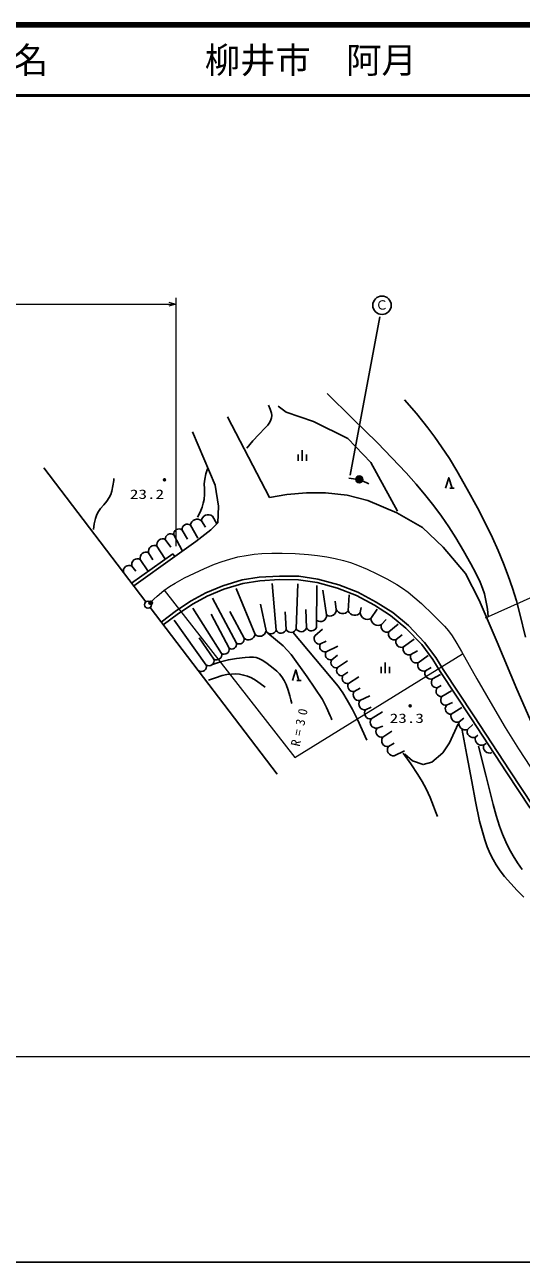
# Model space of a CAD drawing. Units: millimetres, scale not verified. Extents: x 40000 to 680000, y 20000 to 380000.
# Drawn here: x 379550 to 449804, y 205000 to 380000 of the extents above; entities that cross this region are included whole.
import ezdxf
from ezdxf.enums import TextEntityAlignment as Align

# ---------------------------------------------------------------- set-up
doc = ezdxf.new("R2010")
doc.units = ezdxf.units.MM
doc.header["$LTSCALE"] = 1000
doc.header["$PDMODE"] = 32
doc.header["$PDSIZE"] = 500
doc.linetypes.add('CHAIN', pattern=[18.5, 12, -1.5, 3.5, -1.5])
for name, color, linetype, lineweight in [('M-BGD', 7, 'Continuous', 25), ('M-BGD-EXST', 7, 'Continuous', 25), ('M-BMK', 2, 'CHAIN', 13), ('M-BMK-OTRS', 5, 'Continuous', 25), ('M-BMK-SRVR', 3, 'Continuous', 25), ('M-STR-HTXT', 7, 'Continuous', 13), ('M-TTL', 2, 'Continuous', 140), ('M-TTL-BAND', 7, 'Continuous', 25), ('M-TTL-LINE', 7, 'Continuous', 50)]:
    doc.layers.add(name, color=color, linetype=linetype, lineweight=lineweight)
doc.layers.add('M-OTRS', color=6, linetype='Continuous')
doc.layers.add('M-TTL-TXT', color=7, linetype='Continuous')
doc.styles.add('ＭＳ ゴシック', font='')
doc.styles.get('ＭＳ ゴシック').set_extended_font_data('MS Gothic')

msp = doc.modelspace()

# ---------------------------------------------------------------- linework, layer by layer
at = {"layer": 'M-BGD'}
for p, q in [((408237, 324573), (414189, 313163)), ((406484, 314892), (403273, 322425)), ((418216, 319225), (418216, 318325)), ((418816, 319821), (418816, 318321)), ((419416, 319225), (419416, 318325)), ((426388, 315762), (425394, 315872)), ((427342, 315504), (428256, 315097)), ((406978, 311920), (406484, 314892)), ((414189, 313163), (416654, 313583)), ((416654, 313583), (419395, 313805)), ((419395, 313805), (422111, 313805)), ((422111, 313805), (425174, 313460)), ((425174, 313460), (428088, 312743)), ((439697, 314443), (440297, 314443)), ((406879, 309573), (406978, 311920)), ((428088, 312743), (432207, 310989)), ((404551, 309861), (405110, 308929)), ((406097, 310500), (406729, 309431)), ((432207, 310989), (435825, 308915)), ((401817, 308546), (402583, 307245)), ((403004, 309221), (404057, 307391)), ((403743, 306931), (405867, 308585)), ((405867, 308585), (406879, 309573)), ((435825, 308915), (438767, 306118)), ((398259, 306260), (399377, 304541)), ((399442, 307196), (400203, 306111)), ((400629, 307871), (401855, 305561)), ((400779, 304782), (403743, 306931)), ((394676, 301030), (400488, 305189)), ((394979, 300632), (400779, 304782)), ((397077, 305324), (397676, 304346)), ((400488, 305189), (400779, 304782)), ((438767, 306118), (441902, 302404)), ((394713, 303452), (395280, 302711)), ((395895, 304388), (396964, 302792)), ((407572, 300643), (410317, 301491)), ((407741, 300172), (410431, 301003)), ((410317, 301491), (412743, 301882)), ((410431, 301003), (412797, 301384)), ((412743, 301882), (415575, 302038)), ((412797, 301384), (415587, 301538)), ((415117, 294392), (414539, 301008)), ((415575, 302038), (418340, 302012)), ((415587, 301538), (418302, 301513)), ((418302, 301513), (420924, 301131)), ((418340, 302012), (421027, 301621)), ((420924, 301131), (423816, 300337)), ((421027, 301621), (423974, 300812)), ((441902, 302404), (443831, 298641)), ((403116, 298557), (405169, 299658)), ((405169, 299658), (407572, 300643)), ((405382, 299205), (407741, 300172)), ((412136, 293779), (409479, 300285)), ((417975, 294596), (418196, 300923)), ((420832, 294800), (420875, 300710)), ((422252, 296541), (421742, 300028)), ((423816, 300337), (426477, 299288)), ((423974, 300812), (426686, 299743)), ((425328, 297109), (425465, 299362)), ((426477, 299288), (429036, 297929)), ((426686, 299743), (429289, 298361)), ((401029, 297154), (403116, 298557)), ((401318, 296746), (403374, 298128)), ((403374, 298128), (405382, 299205)), ((409521, 292546), (406119, 298924)), ((413688, 294289), (412923, 298074)), ((423623, 297325), (423466, 298500)), ((427032, 296894), (427150, 297599)), ((429036, 297929), (431314, 296470)), ((429289, 298361), (431610, 296874)), ((443831, 298641), (446387, 292709)), ((398857, 295538), (401029, 297154)), ((399160, 295140), (401318, 296746)), ((405241, 289456), (400676, 295820)), ((407395, 291100), (403313, 297479)), ((408458, 291823), (405907, 296628)), ((410584, 293269), (408586, 297011)), ((416546, 294494), (416410, 296968)), ((419404, 294698), (419301, 297309)), ((428541, 296051), (429422, 297364)), ((430049, 295209), (430676, 295875)), ((431314, 296470), (433485, 294656)), ((431610, 296874), (433827, 295022)), ((420606, 293563), (421703, 294504)), ((431088, 294141), (432400, 295248)), ((433485, 294656), (435714, 292340)), ((433827, 295022), (436096, 292664)), ((406318, 290278), (404248, 293311)), ((421401, 292444), (422213, 292819)), ((432126, 293073), (432949, 293720)), ((433164, 292006), (434673, 293132)), ((435714, 292340), (437300, 290217)), ((436096, 292664), (437713, 290499)), ((446387, 292709), (449185, 286053)), ((422196, 291324), (423858, 292113)), ((422991, 290205), (423780, 290859)), ((434203, 290938), (435143, 291486)), ((435221, 289788), (436632, 290781)), ((423785, 289085), (425230, 290037)), ((429962, 289194), (429962, 288294)), ((430562, 289791), (430562, 288291)), ((431162, 289194), (431162, 288294)), ((436240, 288639), (437063, 289096)), ((437300, 290217), (438335, 288560)), ((437713, 290499), (438756, 288830)), ((438756, 288830), (443080, 282273)), ((418043, 287273), (418643, 287273)), ((424580, 287966), (425269, 288430)), ((425375, 286846), (426836, 287803)), ((437259, 287490), (438356, 288117)), ((438335, 288560), (442662, 281999)), ((426170, 285726), (427032, 286197)), ((437915, 286246), (438474, 286549)), ((438572, 285002), (439923, 285805)), ((449185, 286053), (452031, 279589)), ((426976, 284428), (428364, 285100)), ((439228, 283758), (440080, 284159)), ((427782, 283129), (428560, 283493)), ((428588, 281831), (430167, 282827)), ((439884, 282513), (441373, 283454)), ((441036, 281424), (441687, 281926)), ((442662, 281999), (447748, 274200)), ((443080, 282273), (448166, 274474)), ((429394, 280532), (430206, 280829)), ((430200, 279233), (431499, 280123)), ((442188, 280335), (442941, 281024)), ((431006, 277935), (431812, 278399)), ((443340, 279246), (443646, 279535)), ((444492, 278156), (444821, 278360)), ((431812, 276636), (433301, 277341)), ((447748, 274200), (451068, 269197)), ((448166, 274474), (451478, 269482))]:
    msp.add_line(p, q, dxfattribs=at)
for points in [[(422318, 327841), (425901, 324376), (429458, 320860), (431511, 318762), (433521, 316622), (434940, 315031), (436318, 313396), (437445, 311972), (438523, 310512), (439565, 308991), (440564, 307427), (441650, 305605), (442687, 303747), (443366, 302466), (443988, 301162), (444314, 300348), (444583, 299516), (444802, 298587), (444963, 297642), (445058, 296945), (445144, 296237)], [(414037, 326195), (414279, 325626), (414456, 325058), (414498, 324741), (414478, 324423), (414388, 324107), (414237, 323802), (413941, 323384), (413579, 322980), (412664, 322069), (411847, 321173), (411399, 320642), (410959, 320105)], [(415396, 326084), (416547, 325220), (420386, 323877), (425280, 321478), (428543, 318119), (432286, 311209)], [(433291, 326981), (434969, 325009), (436598, 323000), (437589, 321686), (438537, 320327), (439628, 318640), (440669, 316919), (442157, 314321), (443596, 311685), (444685, 309580), (445724, 307439), (446531, 305653), (447287, 303835), (447954, 302090), (448564, 300325), (449114, 298520), (449610, 296688), (450391, 293393)], [(405392, 317223), (405174, 316496), (405013, 315750), (404960, 315066), (404967, 314363), (404980, 313622), (404931, 312882), (404818, 312323), (404644, 311774), (404350, 311057), (404017, 310347)], [(389282, 308644), (389383, 309428), (389542, 310185), (389691, 310622), (389896, 311034), (390289, 311595), (390738, 312130), (391143, 312621), (391499, 313146), (391711, 313587), (391867, 314054), (392028, 314799), (392133, 315571), (392148, 315705), (392164, 315848)], [(439093, 314443), (439551, 315940), (440008, 314443)], [(417474, 294096), (420706, 290299), (423910, 286464), (424571, 285502), (425187, 284498), (425930, 283149), (426624, 281764), (427310, 280298), (427977, 278823)], [(413957, 293951), (415050, 293080), (416098, 292168), (416703, 291565), (417264, 290923), (419506, 287766), (421697, 284577), (422266, 283434), (422787, 282251), (422901, 281983), (423014, 281714)], [(406104, 289544), (407234, 289905), (408372, 290205), (409528, 290393), (410723, 290526), (411330, 290575), (411927, 290562), (412303, 290500), (412673, 290376), (413167, 290120), (413642, 289805), (414455, 289217), (415221, 288589), (415605, 288198), (415939, 287771), (416254, 287258), (416520, 286709), (416819, 285919), (417067, 285091), (417207, 284557), (417341, 284019)], [(417439, 287273), (417896, 288769), (418354, 287273)], [(405574, 287303), (406518, 287660), (407491, 287962), (408138, 288101), (408796, 288180), (409367, 288192), (409945, 288143), (410515, 288030), (411072, 287859), (411635, 287622), (412180, 287328), (412885, 286857), (413571, 286339)], [(433347, 276870), (434433, 275911), (435936, 275368), (437150, 275720), (438684, 277030), (439643, 278468), (440858, 281153)], [(450185, 256619), (449232, 257564), (448310, 258539), (447436, 259551), (446820, 260350), (446256, 261180), (445806, 261952), (445409, 262754), (444998, 263727), (444638, 264736), (444250, 266037), (443918, 267359), (443326, 270172), (442798, 272974), (442107, 276729), (441382, 280492)], [(433083, 276993), (434157, 275501), (435188, 273965), (435785, 272972), (436329, 271951), (436893, 270726), (437402, 269475), (437678, 268754), (437949, 268032)], [(449952, 260544), (449276, 261495), (448652, 262477), (448101, 263453), (447600, 264464), (447133, 265554), (446719, 266677), (446238, 268192), (445811, 269739), (444779, 273871), (443767, 277991)]]:
    msp.add_lwpolyline(points, dxfattribs=at)
for centre, radius in [((399328, 315654), 150), ((399328, 315654), 131), ((399328, 315654), 112), ((399328, 315654), 93.8), ((399328, 315654), 75), ((399328, 315654), 56.2), ((399328, 315653), 37.5), ((399328, 315654), 18.8), ((426885, 315707), 498), ((426885, 315707), 440), ((426885, 315707), 382), ((426885, 315707), 322), ((426885, 315707), 265), ((426885, 315707), 195), ((426885, 315707), 135), ((426885, 315707), 77.5), ((426885, 315707), 15), ((434089, 283675), 150), ((434089, 283675), 131), ((434089, 283675), 112), ((434089, 283675), 93.8), ((434089, 283675), 75), ((434089, 283675), 56.2), ((434089, 283674), 37.5), ((434089, 283675), 18.8)]:
    msp.add_circle(centre, radius, dxfattribs=at)
for centre, radius, start, end in [((403950, 309125), 950, 50.7543, 174.18689), ((405496, 309764), 950, 50.7543, 174.18689), ((400176, 307286), 740, 52.2243, 186.98459), ((401363, 307961), 740, 52.2243, 186.98459), ((402551, 308636), 740, 52.2243, 186.98459), ((397866, 305543), 818, 61.26917, 195.47385), ((399048, 306479), 818, 61.26917, 195.47385), ((396684, 304607), 818, 61.26917, 195.47385), ((394319, 302735), 818, 61.26917, 195.47385), ((395501, 303671), 818, 61.26917, 195.47385), ((421381, 296474), 874, 235.06921, 4.42056), ((422752, 297257), 874, 235.06921, 4.42056), ((424537, 297701), 988, 202.39035, 323.19754), ((426241, 297486), 988, 202.39035, 323.19754), ((428028, 296906), 996, 180.69864, 300.93976), ((429537, 296063), 996, 180.69864, 300.93976), ((412782, 294431), 917, 225.26059, 351.13774), ((414382, 294638), 776, 206.70547, 341.46575), ((415810, 294740), 776, 206.70547, 341.46575), ((417239, 294842), 776, 206.70547, 341.46575), ((418668, 294944), 776, 206.70547, 341.46575), ((420097, 295046), 776, 206.70547, 341.46575), ((430791, 294891), 807, 156.82043, 291.5807), ((431829, 293824), 807, 156.82043, 291.5807), ((408839, 292406), 696, 236.83557, 11.59584), ((409902, 293129), 696, 236.83557, 11.59584), ((411230, 293921), 917, 225.26059, 351.13774), ((421237, 293169), 744, 147.99463, 282.75488), ((422032, 292049), 744, 147.99463, 282.75488), ((432868, 292756), 807, 156.82043, 291.5807), ((406685, 290914), 734, 239.96921, 14.72948), ((407776, 291683), 696, 236.83557, 11.59584), ((422826, 290930), 744, 147.99463, 282.75488), ((433906, 291688), 807, 156.82043, 291.5807), ((434966, 290589), 840, 155.4173, 287.68793), ((404531, 289269), 734, 239.96921, 14.72948), ((405608, 290092), 734, 239.96921, 14.72948), ((423621, 289810), 744, 147.99463, 282.75488), ((424416, 288691), 744, 147.99463, 282.75488), ((435985, 289439), 840, 155.4173, 287.68793), ((425211, 287571), 744, 147.99463, 282.75488), ((437004, 288290), 840, 155.4173, 287.68793), ((437846, 287004), 762, 140.43417, 275.19443), ((426006, 286452), 744, 147.99463, 282.75488), ((426857, 285253), 834, 145.43811, 278.2168), ((438503, 285760), 762, 140.43417, 275.19443), ((427663, 283955), 834, 145.43811, 278.2168), ((439159, 284516), 762, 140.43417, 275.19443), ((439815, 283272), 762, 140.43417, 275.19443), ((428469, 282656), 834, 145.43811, 278.2168), ((429275, 281357), 834, 145.43811, 278.2168), ((440720, 282244), 878, 162.12012, 291.0844), ((430081, 280059), 834, 145.43811, 278.2168), ((441872, 281154), 878, 162.12012, 291.0844), ((443024, 280065), 878, 162.12012, 291.0844), ((430887, 278760), 834, 145.43811, 278.2168), ((444176, 278976), 878, 162.12012, 291.0844), ((431693, 277461), 834, 145.43811, 278.2168), ((445328, 277887), 878, 162.12012, 291.0844)]:
    msp.add_arc(centre, radius, start, end, dxfattribs=at)
at = {"layer": 'M-BGD-EXST'}
msp.add_line((425585, 316320), (429793, 338700), dxfattribs=at)
msp.add_circle((430102, 340331), 1304, dxfattribs=at)
at = {"layer": 'M-BMK'}
msp.add_lwpolyline([(397352, 298336), (398272, 299183), (399235, 299989), (400013, 300544), (400827, 301050), (402174, 301783), (403559, 302469), (404973, 303129), (406408, 303733), (407469, 304117), (408552, 304444), (409707, 304735), (410886, 304968), (411994, 305131), (413108, 305234), (414534, 305290), (415973, 305286), (417832, 305221), (419684, 305097), (420985, 304962), (422282, 304767), (423481, 304532), (424675, 304237), (425660, 303938), (426623, 303584), (428000, 302995), (429357, 302350), (430788, 301626), (432196, 300847), (433023, 300329), (433816, 299762), (434766, 298976), (435681, 298141), (437324, 296562), (438929, 294937), (439489, 294278), (440009, 293574), (440693, 292496), (441333, 291373), (443498, 287513), (445714, 283684), (447544, 280633), (449429, 277608), (451120, 275001)], dxfattribs=at)
at = {"layer": 'M-BMK-OTRS'}
for p, q in [((396688, 298388), (382250, 317355)), ((415252, 273999), (397294, 297592))]:
    msp.add_line(p, q, dxfattribs=at)
at = {"layer": 'M-BMK-SRVR'}
msp.add_circle((396991, 297990), 498, dxfattribs=at)
at = {"layer": 'M-OTRS'}
msp.add_point((397381, 298246), dxfattribs=at)
at = {"layer": 'M-STR-HTXT'}
for p, q in [((400944, 341378), (400944, 306249)), ((357279, 340480), (400944, 340480)), ((444766, 296115), (472220, 308526)), ((399298, 300037), (417771, 276360)), ((417771, 276360), (441508, 291058)), ((357260, 234111), (524083, 234111))]:
    msp.add_line(p, q, dxfattribs=at)
msp.add_lwpolyline([(399944, 340767), (400944, 340480), (399944, 340195)], dxfattribs=at)
at = {"layer": 'M-TTL'}
msp.add_line((680000, 380000), (40000, 380000), dxfattribs=at)
at = {"layer": 'M-TTL-BAND'}
msp.add_line((40000, 205000), (579000, 205000), dxfattribs=at)
at = {"layer": 'M-TTL-LINE'}
msp.add_line((40000, 370000), (680000, 370000), dxfattribs=at)

# ---------------------------------------------------------------- texts
at = {"layer": 'M-BGD', "style": 'ＭＳ ゴシック', "width": 1.35}
for s, p in [('23.2', (394428, 312554)), ('23.3', (431188, 280875))]:
    msp.add_text(s, height=1320, dxfattribs=at).set_placement(p, align=Align.BOTTOM_LEFT)
at = {"layer": 'M-BGD-EXST', "style": 'ＭＳ ゴシック'}
msp.add_text('Ｃ', height=1320, dxfattribs=at).set_placement((429174, 339320), align=Align.BOTTOM_LEFT)
at = {"layer": 'M-STR-HTXT', "insert": (418477, 277856), "char_height": 1320, "attachment_point": 7, "rotation": 77.7, "style": 'ＭＳ ゴシック'}
msp.add_mtext('\\T1.67;R=30', dxfattribs=at)
at = {"layer": 'M-TTL-TXT', "style": 'ＭＳ ゴシック'}
for s, p in [('地 名', (370380, 375000)), ('柳井市\u3000阿月', (405024, 375000))]:
    msp.add_text(s, height=3666, dxfattribs=at).set_placement(p, align=Align.MIDDLE_LEFT)

doc.saveas('drawing.dxf')
